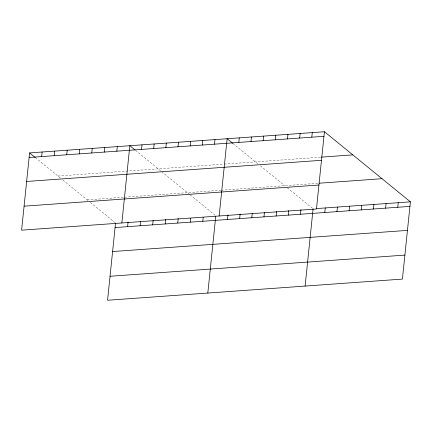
<?xml version="1.0" encoding="UTF-8"?>
<svg xmlns="http://www.w3.org/2000/svg" width="432" height="432" viewBox="0 0 432 432"><rect width="100%" height="100%" fill="white"/><g stroke="black" fill="none" stroke-linecap="round" stroke-linejoin="round"><path stroke-width="0.32" stroke-dasharray="2.16 1.62" d="M57.953 176.04L223.495 164.155M224.138 164.111L320.798 157.172M87.178 199.87L123.455 197.267M124.772 197.17L220.714 190.285M221.357 190.237L318.017 183.298M232.81 143.354L258.428 164.241M260.377 165.829L284.731 185.69M287.307 187.79L312.584 208.397M135.508 150.341L161.125 171.229M161.611 171.623L189.491 194.357M190.01 194.778L215.282 215.379M35.257 157.54L60.388 178.027M62.824 180.014L88.209 200.713M90.272 202.392L115.031 222.577"/><path stroke-width="0.65" d="M29.581 152.912L21.6 230.17L316.456 209.002L324.437 131.744L29.581 152.912L35.257 157.54M41.645 156.573L42.115 152.01M54.173 155.677L54.648 151.114M66.706 154.775L67.176 150.212M79.24 153.878L79.709 149.315M91.768 152.977L92.243 148.414M104.301 152.08L104.771 147.512M116.829 151.178L117.304 146.615M115.544 222.998L107.563 300.256L402.419 279.088L410.4 201.83L324.437 131.744M121.851 222.971L129.832 145.714L134.989 149.92M127.607 226.665L128.077 222.097M141.523 149.407L141.998 144.844M140.135 225.763L140.611 221.2M153.689 148.532L154.159 143.969M152.669 224.861L153.139 220.298M165.85 147.658L166.32 143.095M165.197 223.965L165.672 219.402M178.011 146.788L178.486 142.225M177.73 223.063L178.2 218.5M190.177 145.913L190.647 141.35M190.264 222.167L190.669 218.252M202.338 145.039L202.813 140.476M202.792 221.265L203.197 217.355M214.504 144.164L214.974 139.601M207.814 293.058L215.73 216.454M219.154 215.984L227.135 138.731L232.81 143.354M227.486 219.494L227.961 214.931M238.826 142.42L239.301 137.857M239.652 218.619L240.122 214.056M250.992 141.545L251.462 136.982M251.813 217.744L252.283 213.181M263.153 140.675L263.623 136.112M263.974 216.875L264.449 212.312M275.314 139.801L275.789 135.238M276.14 216L276.61 211.437M287.48 138.926L287.95 134.363M288.301 215.125L288.77 210.562M299.641 138.056L300.11 133.493M300.461 214.256L300.937 209.693M311.801 137.182L312.277 132.619M305.116 286.076L313.097 208.818M324.788 212.506L325.258 207.943M336.955 211.637L337.424 207.068M349.115 210.762L349.585 206.199M361.276 209.887L361.751 205.324M373.442 209.012L373.912 204.449M385.603 208.143L386.073 203.58M397.764 207.268L398.239 202.705M29.111 157.475L323.968 136.307M321.44 157.124L352.804 154.872M26.633 181.462L321.489 160.299M319.297 183.206L382.034 178.702M24.079 206.177L318.935 185.015M316.3 208.586L410.4 201.83M115.074 227.561L409.93 206.393M112.595 251.548L407.452 230.386M110.041 276.264L404.897 255.101"/></g></svg>
